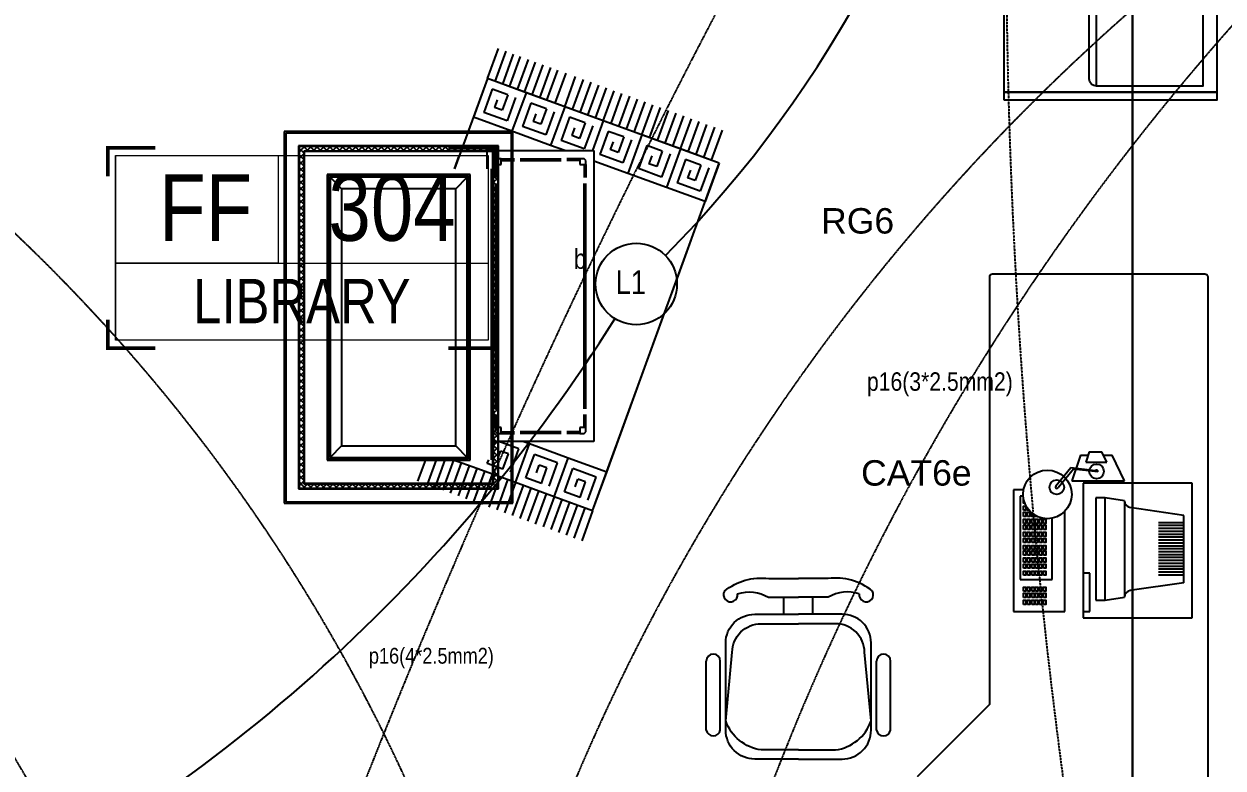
# Model space of a CAD drawing. Header units: inches. Extents: x 23642 to 146359, y -5490 to 33031.
# Drawn here: x 60472 to 64179, y 22441 to 24742 of the extents above; entities that cross this region are included whole.
import ezdxf
from ezdxf.enums import TextEntityAlignment as Align

# ---------------------------------------------------------------- set-up
doc = ezdxf.new("R2010")
doc.units = ezdxf.units.IN
doc.header["$LTSCALE"] = 5
doc.header["$MEASUREMENT"] = 0
doc.linetypes.add('Hidden (½x)', pattern=[0.1875, 0.125, -0.0625])
doc.layers.add('00_Annotation', color=231, linetype='Continuous', lineweight=15)
doc.layers.add('_att-Text', color=241, linetype='Continuous', lineweight=20)
for name, color, linetype in [('furn', 7, 'Continuous'), ('furnuture', 7, 'Continuous'), ('Lighting', 3, 'Continuous'), ('LowPower', 4, 'Continuous'), ('meuble', 252, 'Continuous'), ('NOITHAT', 21, 'Continuous'), ('Power', 2, 'Continuous')]:
    doc.layers.add(name, color=color, linetype=linetype)
doc.layers.get('furnuture').off()
doc.styles.add('ROMANS', font='')
doc.styles.get("Standard").update_dxf_attribs({"font": 'arial.ttf'})
doc.styles.add('STYLE5', font='', dxfattribs={"height": 20})
doc.styles.get('ROMANS').set_extended_font_data('Arial Narrow')
doc.styles.get('STYLE5').set_extended_font_data('Arial Narrow')
pattern_1 = [(45, (-138.007536, -211.5), (-0.0112253202, 0.0112253202), []), (135, (-138.007536, -211.5), (-0.0112253202, -0.0112253202), [])]

# ---------------------------------------------------------------- blocks, each defined once
blk = doc.blocks.new('ROOM TAG')
at = {"layer": '00_Annotation', "lineweight": 25, "const_width": 10}
for points in [[(-332.6, 312.4), (-461.2, 312.4), (-461.2, 235.1)], [(460.5, 312.4), (589.1, 312.4), (589.1, 235.1)], [(-332.6, -229.2), (-461.2, -229.2), (-461.2, -152)], [(460.5, -229.2), (589.1, -229.2), (589.1, -152)]]:
    blk.add_lwpolyline(points, dxfattribs=at)
at = {"layer": '00_Annotation'}
blk.add_lwpolyline([(-440.2, 291.4), (568.1, 291.4), (568.1, -208.2), (-440.2, -208.2)], close=True, dxfattribs=at)
blk.add_lwpolyline([(-440.2, 291.4), (-440.2, -208.2)], dxfattribs=at)
at = {"layer": '_att-Text', "transparency": 33554687}
for points in [[(-440.2, 291.4), (568.1, 291.4)], [(-440.2, 0), (568.1, 0)]]:
    blk.add_lwpolyline(points, dxfattribs=at)
blk.add_lwpolyline([(-440.2, 291.4), (0, 291.4), (0, 0), (-440.2, 0)], close=True, dxfattribs=at)
at = {"layer": '00_Annotation', "style": 'STYLE5'}
for tag, height, p in [('FL', 180, (-196.6, 150.8)), ('#', 180, (307.8, 150.8)), ('NAME', 120, (64, -102.2))]:
    blk.add_attdef(tag, text='', height=height, dxfattribs=at).set_placement(p, align=Align.MIDDLE_CENTER)
blk = doc.blocks.new('TABLE14')
at = {"layer": 'furn'}
h = blk.add_hatch(dxfattribs=at)
h.set_pattern_fill('ANSI37', color=256, scale=0.005, style=0)
h.set_pattern_definition(pattern_1)
h.paths.add_polyline_path([(0.068, -0.068), (0.052, -0.052), (0.052, -0.748), (0.068, -0.732)])
h = blk.add_hatch(dxfattribs=at)
h.set_pattern_fill('ANSI37', color=256, scale=0.005, style=0)
h.set_pattern_definition(pattern_1)
h.paths.add_polyline_path([(1.248, -0.052), (0.052, -0.052), (0.068, -0.068), (1.232, -0.068)])
h = blk.add_hatch(dxfattribs=at)
h.set_pattern_fill('ANSI37', color=256, scale=0.005, style=0)
h.set_pattern_definition(pattern_1)
h.paths.add_polyline_path([(1.248, -0.052), (1.232, -0.068), (1.232, -0.732), (1.248, -0.748)])
h = blk.add_hatch(dxfattribs=at)
h.set_pattern_fill('ANSI37', color=256, scale=0.005, style=0)
h.set_pattern_definition(pattern_1)
h.paths.add_polyline_path([(1.232, -0.732), (0.068, -0.732), (0.052, -0.748), (1.248, -0.748)])
for p, q in [((1.3, 0), (0, 0)), ((0, 0), (0, -0.8)), ((1.3, -0.8), (1.3, 0)), ((1.295, -0.005), (0.005, -0.005)), ((0.005, -0.005), (0.005, -0.795)), ((1.295, -0.795), (1.295, -0.005)), ((1.25, -0.05), (0.05, -0.05)), ((0.05, -0.05), (0.05, -0.75)), ((0.052, -0.052), (0.052, -0.748)), ((1.248, -0.052), (0.052, -0.052)), ((0.068, -0.068), (0.068, -0.732)), ((1.232, -0.068), (0.068, -0.068)), ((1.23, -0.07), (0.07, -0.07)), ((0.07, -0.07), (0.07, -0.73)), ((1.23, -0.73), (1.23, -0.07)), ((1.232, -0.732), (1.232, -0.068)), ((1.248, -0.748), (1.248, -0.052)), ((1.25, -0.75), (1.25, -0.05)), ((0.15, -0.15), (0.15, -0.65)), ((1.15, -0.15), (0.15, -0.15)), ((0.155, -0.155), (0.155, -0.645)), ((1.145, -0.155), (0.155, -0.155)), ((0.2, -0.2), (0.16, -0.16)), ((0.16, -0.16), (0.16, -0.64)), ((1.14, -0.16), (0.16, -0.16)), ((1.1, -0.2), (1.14, -0.16)), ((1.14, -0.64), (1.14, -0.16)), ((1.145, -0.645), (1.145, -0.155)), ((1.15, -0.65), (1.15, -0.15)), ((1.1, -0.2), (0.2, -0.2)), ((0.2, -0.2), (0.2, -0.6)), ((1.1, -0.6), (1.1, -0.2)), ((0.2, -0.6), (0.16, -0.64)), ((0.2, -0.6), (1.1, -0.6)), ((1.1, -0.6), (1.14, -0.64)), ((0.15, -0.65), (1.15, -0.65)), ((0.155, -0.645), (1.145, -0.645)), ((0.16, -0.64), (1.14, -0.64)), ((0.05, -0.75), (1.25, -0.75)), ((0.052, -0.748), (1.248, -0.748)), ((0.068, -0.732), (1.232, -0.732)), ((0.07, -0.73), (1.23, -0.73)), ((0.005, -0.795), (1.295, -0.795)), ((0, -0.8), (1.3, -0.8))]:
    blk.add_line(p, q, dxfattribs=at)
blk = doc.blocks.new('A$C254261A6')
at = {"layer": 'NOITHAT', "color": 7}
blk.add_line((1887.8, 1144.2), (1204.3, 1144.2), dxfattribs=at)
for points in [[(36.6, 1697.5), (1916.3, 1697.5), (1916.3, 721.1), (36.6, 721.1), (36.6, 1697.5), (36.6, 1209.3), (0, 1209.3), (0, 1697.5)], [(0, 721.1), (36.6, 721.1), (36.6, 1697.5), (0, 1697.5)], [(1952.9, 721.1), (1916.3, 721.1), (1916.3, 1697.5), (1952.9, 1697.5)], [(325.5, 786.2), (325.5, 981.4), (846.3, 981.4), (846.3, 786.2)], [(341.8, 948.9), (341.8, 965.2), (358, 965.2), (358, 948.9)], [(374.3, 948.9), (374.3, 965.2), (488.2, 965.2), (488.2, 948.9)], [(504.5, 948.9), (504.5, 965.2), (651, 965.2), (651, 948.9)], [(667.2, 948.9), (667.2, 965.2), (716.1, 965.2), (716.1, 948.9)], [(732.3, 948.9), (732.3, 965.2), (830, 965.2), (830, 948.9)], [(341.8, 802.4), (341.8, 932.6), (651, 932.6), (651, 802.4)], [(667.2, 867.5), (667.2, 932.6), (716.1, 932.6), (716.1, 867.5)], [(732.3, 802.4), (732.3, 932.6), (830, 932.6), (830, 802.4)], [(683.5, 818.7), (683.5, 835), (699.8, 835), (699.8, 818.7)], [(667.2, 802.4), (667.2, 818.7), (716.1, 818.7), (716.1, 802.4)]]:
    blk.add_lwpolyline(points, close=True, dxfattribs=at)
for points in [[(846.3, 1241.8), (816.2, 1602.6, 0.390066), (783.8, 1632.4), (355.4, 1632.4, 0.390066), (323, 1602.6), (292.9, 1241.8), (846.3, 1241.8, -0.414214), (878.8, 1209.3), (878.8, 1111.6), (260.4, 1111.6), (260.4, 1209.3, -0.414214), (292.9, 1241.8)], [(434.5, 485.4), (429, 520.8, -0.414214), (526.7, 618.4), (949.8, 618.4, -0.414214), (1047.4, 520.8), (1042, 485.4)], [(488.2, 135.9), (494.1, 97.6, 0.414214), (591.8, 0), (884.7, 0, 0.414214), (982.3, 97.6), (988.2, 135.9)], [(917.2, 5.6), (917.2, 51.6, 0.414214), (884.7, 84.2), (591.8, 84.2, 0.414214), (559.2, 51.6), (559.2, 5.6)]]:
    blk.add_lwpolyline(points, format="xyb", dxfattribs=at)
for points in [[(1204.3, 1144.2), (1204.3, 1632.4), (1887.8, 1632.4), (1887.8, 1144.2, -0.414214), (1855.3, 1111.6), (1236.8, 1111.6, -0.414214)], [(992.7, 802.4), (992.7, 965.2, -0.414214), (1009, 981.4), (1220.6, 981.4, -0.414214), (1236.8, 965.2), (1236.8, 802.4, -0.414214), (1220.6, 786.2), (1009, 786.2, -0.414214)], [(488.2, 102.6), (455.7, 102.6, -0.414214), (423.1, 135.2), (423.1, 460.7, -1), (488.2, 460.7)], [(1053.3, 135.2), (1053.3, 460.7, 1), (988.2, 460.7), (988.2, 102.6), (1020.8, 102.6, 0.414214)]]:
    blk.add_lwpolyline(points, format="xyb", close=True, dxfattribs=at)

msp = doc.modelspace()

# ---------------------------------------------------------------- linework, layer by layer
at = {"layer": 'furn'}
for p, q in [((63738.63996, 23408.76368), (63712.38332, 23329.17342)), ((63738.63996, 23408.76368), (63762.11529, 23408.76368)), ((63765.3202, 23418.47853), (63754.81754, 23386.64243)), ((63765.3202, 23418.47853), (63804.51839, 23418.47853)), ((63819.95534, 23386.64243), (63804.51839, 23418.47853)), ((63809.22901, 23408.76368), (63836.63544, 23408.76368)), ((63875.22782, 23329.17342), (63836.63544, 23408.76368)), ((63709.23183, 23369.27708), (63662.20658, 23312.57998)), ((63717.26297, 23365.07749), (63669.57137, 23307.42786)), ((63784.23819, 23360.01326), (63709.23183, 23369.27708)), ((63792.67142, 23356.90439), (63717.26297, 23365.07749)), ((63754.81754, 23386.64243), (63819.95534, 23386.64243)), ((63712.38332, 23329.17342), (63875.22782, 23329.17342)), ((63747.50454, 23321.53875), (63747.50454, 22905.24702)), ((64084.50261, 23321.53875), (63747.50454, 23321.53875)), ((64084.50261, 22905.24702), (64084.50261, 23321.53875)), ((63562.85759, 23301.80503), (63532.0397, 23301.80503)), ((63532.0397, 23301.80503), (63532.0397, 22925.16012)), ((63551.86312, 23281.98161), (63551.86312, 23024.2772)), ((63561.60218, 23281.98161), (63551.86312, 23281.98161)), ((63786.58513, 23276.37558), (63786.58513, 22959.9974)), ((63814.61507, 23276.37558), (63786.58513, 23276.37558)), ((63814.61507, 22959.9974), (63814.61507, 23276.37558)), ((63875.25047, 23267.49364), (63814.61507, 23276.37558)), ((63875.25047, 23267.49364), (63875.25047, 22969.14336)), ((64058.72614, 23222.45004), (63891.61394, 23246.92883)), ((63650.9802, 23024.2772), (63650.9802, 23213.55028)), ((63690.62703, 22925.16012), (63690.62703, 23235.21919)), ((64058.72614, 23014.18696), (64058.72614, 23222.45004)), ((64058.72614, 23199.61007), (63979.82093, 23199.61007)), ((64058.72614, 23190.62206), (63979.82093, 23190.62206)), ((64058.72614, 23181.63404), (63979.82093, 23181.63404)), ((64058.72614, 23172.64602), (63979.82093, 23172.64602)), ((64058.72614, 23163.65801), (63979.82093, 23163.65801)), ((64058.72614, 23154.66999), (63979.82093, 23154.66999)), ((64058.72614, 23145.68197), (63979.82093, 23145.68197)), ((64058.72614, 23136.69396), (63979.82093, 23136.69396)), ((64058.72614, 23127.70594), (63979.82093, 23127.70594)), ((64058.72614, 23118.71792), (63979.82093, 23118.71792)), ((64058.72614, 23109.72991), (63979.82093, 23109.72991)), ((64058.72614, 23100.74189), (63979.82093, 23100.74189)), ((64058.72614, 23100.74189), (63979.82093, 23100.74189)), ((64058.72614, 23091.75388), (63979.82093, 23091.75388)), ((64058.72614, 23082.76586), (63979.82093, 23082.76586)), ((64058.72614, 23073.77784), (63979.82093, 23073.77784)), ((64058.72614, 23064.78983), (63979.82093, 23064.78983)), ((63551.86312, 23024.2772), (63650.9802, 23024.2772)), ((63767.32796, 23044.01093), (63747.50454, 23044.01093)), ((63767.32796, 22925.07043), (63767.32796, 23044.01093)), ((64058.72614, 23055.80181), (63979.82093, 23055.80181)), ((64058.72614, 23046.81379), (63979.82093, 23046.81379)), ((64058.72614, 23037.82578), (63979.82093, 23037.82578)), ((64058.72614, 23014.18696), (63891.61394, 22989.70816)), ((62821.65139, 22916.48049), (62821.65139, 22969.1996)), ((62911.53156, 22916.48049), (62911.53156, 22969.1996)), ((63786.58513, 22959.9974), (63814.61507, 22959.9974)), ((63814.61507, 22959.9974), (63875.25047, 22969.14336)), ((63532.0397, 22925.16012), (63690.62703, 22925.16012)), ((63747.50454, 22925.07043), (63767.32796, 22925.07043)), ((63747.50454, 22905.24702), (64084.50261, 22905.24702)), ((62581.73236, 22558.67441), (62581.73236, 22771.84301)), ((62625.04036, 22558.67441), (62625.04036, 22771.84301)), ((63108.14259, 22558.67441), (63108.14259, 22771.84301)), ((63151.45058, 22558.67441), (63151.45058, 22771.84301)), ((63457.92334, 22638.46512), (63233.39584, 22413.76471))]:
    msp.add_line(p, q, dxfattribs=at)
for points in [[(63457.92334, 22638.46512), (63457.92334, 23960.32802, -0.4142135624), (63466.91136, 23969.31604), (64123.03656, 23969.31604, -0.4142135624), (64132.02458, 23960.32802), (64132.02458, 22404.7767)], [(62637.93869, 22988.16419, -0.2070656746), (62774.62781, 23027.3296), (62866.59147, 23027.3296)], [(63095.24426, 22988.16419, 0.2070656746), (62958.55514, 23027.3296), (62866.59147, 23027.3296)], [(62678.70377, 22980.00286, -0.2145783813), (62774.25794, 22969.1996), (62866.59147, 22969.1996)], [(63054.47918, 22980.00286, 0.2145783813), (62958.92501, 22969.1996), (62866.59147, 22969.1996)], [(62866.59147, 22468.87727), (62731.77123, 22468.87727, -0.4142135624), (62641.89106, 22558.75744), (62641.89106, 22828.39793, -0.4183761947), (62731.77123, 22916.48049), (62866.59147, 22916.48049)], [(62866.59147, 22468.87727), (63001.41172, 22468.87727, 0.4142135624), (63091.29189, 22558.75744), (63091.29189, 22828.39793, 0.4183761947), (63001.41172, 22916.48049), (62866.59147, 22916.48049)], [(62866.59147, 22497.13911), (62751.93687, 22497.13911, -0.2802796935), (62641.89106, 22587.01927), (62662.05671, 22799.07927, -0.4183761947), (62751.93687, 22887.16183), (62866.59147, 22887.16183)], [(62866.59147, 22497.13911), (62981.24608, 22497.13911, 0.2802796935), (63091.29189, 22587.01927), (63071.12624, 22799.07927, 0.4183761947), (62981.24608, 22887.16183), (62866.59147, 22887.16183)]]:
    msp.add_lwpolyline(points, format="xyb", dxfattribs=at)
for points in [[(63566.6197, 23259.74436), (63562.77338, 23259.74436), (63562.77338, 23272.53157), (63562.86674, 23272.53157)], [(63579.73502, 23238.06168), (63574.99695, 23238.06168), (63574.99695, 23244.13812)], [(63594.9992, 23224.63766), (63594.9992, 23219.15887), (63587.77615, 23219.15887), (63587.77615, 23230.08091)], [(63604.77606, 23219.15887), (63599.44403, 23219.15887), (63599.44403, 23221.9079)]]:
    msp.add_lwpolyline(points, dxfattribs=at)
for points in [[(63562.77338, 23238.06168), (63562.77338, 23250.84889), (63569.99642, 23250.84889), (63569.99642, 23238.06168)], [(63562.77338, 23219.15887), (63562.77338, 23231.94608), (63569.99642, 23231.94608), (63569.99642, 23219.15887)], [(63562.77338, 23197.47619), (63562.77338, 23210.2634), (63569.99642, 23210.2634), (63569.99642, 23197.47619)], [(63574.99695, 23219.15887), (63574.99695, 23231.94608), (63582.21999, 23231.94608), (63582.21999, 23219.15887)], [(63574.99695, 23197.47619), (63574.99695, 23210.2634), (63582.21999, 23210.2634), (63582.21999, 23197.47619)], [(63587.77615, 23197.47619), (63587.77615, 23210.2634), (63594.9992, 23210.2634), (63594.9992, 23197.47619)], [(63599.44403, 23197.47619), (63599.44403, 23210.2634), (63606.66707, 23210.2634), (63606.66707, 23197.47619)], [(63611.66759, 23197.47619), (63611.66759, 23210.2634), (63618.89064, 23210.2634), (63618.89064, 23197.47619)], [(63624.4468, 23197.47619), (63624.4468, 23210.2634), (63631.66984, 23210.2634), (63631.66984, 23197.47619)], [(63562.77338, 23179.1294), (63562.77338, 23191.91661), (63569.99642, 23191.91661), (63569.99642, 23179.1294)], [(63574.99695, 23179.1294), (63574.99695, 23191.91661), (63582.21999, 23191.91661), (63582.21999, 23179.1294)], [(63587.77615, 23179.1294), (63587.77615, 23191.91661), (63594.9992, 23191.91661), (63594.9992, 23179.1294)], [(63599.44403, 23179.1294), (63599.44403, 23191.91661), (63606.66707, 23191.91661), (63606.66707, 23179.1294)], [(63611.66759, 23179.1294), (63611.66759, 23191.91661), (63618.89064, 23191.91661), (63618.89064, 23179.1294)], [(63624.4468, 23179.1294), (63624.4468, 23191.91661), (63631.66984, 23191.91661), (63631.66984, 23179.1294)], [(63562.77338, 23157.44672), (63562.77338, 23170.23393), (63569.99642, 23170.23393), (63569.99642, 23157.44672)], [(63562.77338, 23138.54391), (63562.77338, 23151.33112), (63569.99642, 23151.33112), (63569.99642, 23138.54391)], [(63574.99695, 23157.44672), (63574.99695, 23170.23393), (63582.21999, 23170.23393), (63582.21999, 23157.44672)], [(63574.99695, 23138.54391), (63574.99695, 23151.33112), (63582.21999, 23151.33112), (63582.21999, 23138.54391)], [(63587.77615, 23157.44672), (63587.77615, 23170.23393), (63594.9992, 23170.23393), (63594.9992, 23157.44672)], [(63587.77615, 23138.54391), (63587.77615, 23151.33112), (63594.9992, 23151.33112), (63594.9992, 23138.54391)], [(63599.44403, 23157.44672), (63599.44403, 23170.23393), (63606.66707, 23170.23393), (63606.66707, 23157.44672)], [(63599.44403, 23138.54391), (63599.44403, 23151.33112), (63606.66707, 23151.33112), (63606.66707, 23138.54391)], [(63611.66759, 23157.44672), (63611.66759, 23170.23393), (63618.89064, 23170.23393), (63618.89064, 23157.44672)], [(63611.66759, 23138.54391), (63611.66759, 23151.33112), (63618.89064, 23151.33112), (63618.89064, 23138.54391)], [(63624.4468, 23157.44672), (63624.4468, 23170.23393), (63631.66984, 23170.23393), (63631.66984, 23157.44672)], [(63624.4468, 23138.54391), (63624.4468, 23151.33112), (63631.66984, 23151.33112), (63631.66984, 23138.54391)], [(63562.77338, 23116.86123), (63562.77338, 23129.64844), (63569.99642, 23129.64844), (63569.99642, 23116.86123)], [(63562.77338, 23099.6264), (63562.77338, 23112.41362), (63569.99642, 23112.41362), (63569.99642, 23099.6264)], [(63574.99695, 23116.86123), (63574.99695, 23129.64844), (63582.21999, 23129.64844), (63582.21999, 23116.86123)], [(63574.99695, 23099.6264), (63574.99695, 23112.41362), (63582.21999, 23112.41362), (63582.21999, 23099.6264)], [(63587.77615, 23116.86123), (63587.77615, 23129.64844), (63594.9992, 23129.64844), (63594.9992, 23116.86123)], [(63587.77615, 23099.6264), (63587.77615, 23112.41362), (63594.9992, 23112.41362), (63594.9992, 23099.6264)], [(63599.44403, 23116.86123), (63599.44403, 23129.64844), (63606.66707, 23129.64844), (63606.66707, 23116.86123)], [(63599.44403, 23099.6264), (63599.44403, 23112.41362), (63606.66707, 23112.41362), (63606.66707, 23099.6264)], [(63611.66759, 23116.86123), (63611.66759, 23129.64844), (63618.89064, 23129.64844), (63618.89064, 23116.86123)], [(63611.66759, 23099.6264), (63611.66759, 23112.41362), (63618.89064, 23112.41362), (63618.89064, 23099.6264)], [(63624.4468, 23116.86123), (63624.4468, 23129.64844), (63631.66984, 23129.64844), (63631.66984, 23116.86123)], [(63624.4468, 23099.6264), (63624.4468, 23112.41362), (63631.66984, 23112.41362), (63631.66984, 23099.6264)], [(63562.77338, 23077.94372), (63562.77338, 23090.73094), (63569.99642, 23090.73094), (63569.99642, 23077.94372)], [(63562.77338, 23059.04091), (63562.77338, 23071.82813), (63569.99642, 23071.82813), (63569.99642, 23059.04091)], [(63574.99695, 23077.94372), (63574.99695, 23090.73094), (63582.21999, 23090.73094), (63582.21999, 23077.94372)], [(63574.99695, 23059.04091), (63574.99695, 23071.82813), (63582.21999, 23071.82813), (63582.21999, 23059.04091)], [(63587.77615, 23077.94372), (63587.77615, 23090.73094), (63594.9992, 23090.73094), (63594.9992, 23077.94372)], [(63587.77615, 23059.04091), (63587.77615, 23071.82813), (63594.9992, 23071.82813), (63594.9992, 23059.04091)], [(63599.44403, 23077.94372), (63599.44403, 23090.73094), (63606.66707, 23090.73094), (63606.66707, 23077.94372)], [(63599.44403, 23059.04091), (63599.44403, 23071.82813), (63606.66707, 23071.82813), (63606.66707, 23059.04091)], [(63611.66759, 23077.94372), (63611.66759, 23090.73094), (63618.89064, 23090.73094), (63618.89064, 23077.94372)], [(63611.66759, 23059.04091), (63611.66759, 23071.82813), (63618.89064, 23071.82813), (63618.89064, 23059.04091)], [(63624.4468, 23077.94372), (63624.4468, 23090.73094), (63631.66984, 23090.73094), (63631.66984, 23077.94372)], [(63624.4468, 23059.04091), (63624.4468, 23071.82813), (63631.66984, 23071.82813), (63631.66984, 23059.04091)], [(63562.77338, 23037.35823), (63562.77338, 23050.14545), (63569.99642, 23050.14545), (63569.99642, 23037.35823)], [(63574.99695, 23037.35823), (63574.99695, 23050.14545), (63582.21999, 23050.14545), (63582.21999, 23037.35823)], [(63587.77615, 23037.35823), (63587.77615, 23050.14545), (63594.9992, 23050.14545), (63594.9992, 23037.35823)], [(63599.44403, 23037.35823), (63599.44403, 23050.14545), (63606.66707, 23050.14545), (63606.66707, 23037.35823)], [(63611.66759, 23037.35823), (63611.66759, 23050.14545), (63618.89064, 23050.14545), (63618.89064, 23037.35823)], [(63624.4468, 23037.35823), (63624.4468, 23050.14545), (63631.66984, 23050.14545), (63631.66984, 23037.35823)], [(63562.77338, 22987.87736), (63562.77338, 23000.66458), (63569.99642, 23000.66458), (63569.99642, 22987.87736)], [(63574.99695, 22987.87736), (63574.99695, 23000.66458), (63582.21999, 23000.66458), (63582.21999, 22987.87736)], [(63587.77615, 22987.87736), (63587.77615, 23000.66458), (63594.9992, 23000.66458), (63594.9992, 22987.87736)], [(63599.44403, 22987.87736), (63599.44403, 23000.66458), (63606.66707, 23000.66458), (63606.66707, 22987.87736)], [(63611.66759, 22987.87736), (63611.66759, 23000.66458), (63618.89064, 23000.66458), (63618.89064, 22987.87736)], [(63624.4468, 22987.87736), (63624.4468, 23000.66458), (63631.66984, 23000.66458), (63631.66984, 22987.87736)], [(63562.77338, 22968.97455), (63562.77338, 22981.76176), (63569.99642, 22981.76176), (63569.99642, 22968.97455)], [(63562.77338, 22947.29187), (63562.77338, 22960.07908), (63569.99642, 22960.07908), (63569.99642, 22947.29187)], [(63574.99695, 22968.97455), (63574.99695, 22981.76176), (63582.21999, 22981.76176), (63582.21999, 22968.97455)], [(63574.99695, 22947.29187), (63574.99695, 22960.07908), (63582.21999, 22960.07908), (63582.21999, 22947.29187)], [(63587.77615, 22968.97455), (63587.77615, 22981.76176), (63594.9992, 22981.76176), (63594.9992, 22968.97455)], [(63587.77615, 22947.29187), (63587.77615, 22960.07908), (63594.9992, 22960.07908), (63594.9992, 22947.29187)], [(63599.44403, 22968.97455), (63599.44403, 22981.76176), (63606.66707, 22981.76176), (63606.66707, 22968.97455)], [(63599.44403, 22947.29187), (63599.44403, 22960.07908), (63606.66707, 22960.07908), (63606.66707, 22947.29187)], [(63611.66759, 22968.97455), (63611.66759, 22981.76176), (63618.89064, 22981.76176), (63618.89064, 22968.97455)], [(63611.66759, 22947.29187), (63611.66759, 22960.07908), (63618.89064, 22960.07908), (63618.89064, 22947.29187)], [(63624.4468, 22968.97455), (63624.4468, 22981.76176), (63631.66984, 22981.76176), (63631.66984, 22968.97455)], [(63624.4468, 22947.29187), (63624.4468, 22960.07908), (63631.66984, 22960.07908), (63631.66984, 22947.29187)]]:
    msp.add_lwpolyline(points, close=True, dxfattribs=at)
for centre, radius in [((63636.47679, 23287.1913), 75.05563), ((63788.4548, 23358.45883), 22.64668), ((63665.37874, 23309.4375), 22.64668)]:
    msp.add_circle(centre, radius, dxfattribs=at)
for centre, radius, start, end in [((63788.4548, 23358.45883), 4.49401, 339.76380256, 159.76380256), ((63665.88898, 23310.00392), 4.49401, 145.0248818, 325.0248818), ((63895.15398, 23266.53828), 19.92643, 177.251959, 263.5662401), ((62656.9276, 22977.12249), 21.96584, 149.82279938, 7.53484765), ((63076.25534, 22977.12249), 21.96584, 172.46515235, 30.17720062), ((63895.15398, 22970.09871), 19.92643, 96.4337599, 182.748041), ((62603.38636, 22771.84301), 21.654, 0, 180), ((63129.79659, 22771.84301), 21.654, 0, 180), ((62603.34415, 22562.71039), 21.98541, 190.57806314, 349.64196223), ((63129.76971, 22562.62736), 21.98541, 190.35803777, 349.42193686)]:
    msp.add_arc(centre, radius, start, end, dxfattribs=at)
at = {"layer": 'Lighting', "linetype": 'Continuous', "lineweight": 30}
msp.add_line((63899.29367, 25931.96396), (63899.29367, 22162.39464), dxfattribs=at)
at = {"layer": 'Lighting'}
msp.add_circle((62365.14427, 23937.80385), 125.93297, dxfattribs=at)
for centre, radius, start, end in [((59858.04401, 26595.49836), 3653.61353, 315.30482446, 349.53642194), ((57940.85588, 26573.70009), 5149.97833, 296.50046447, 327.81332536)]:
    msp.add_arc(centre, radius, start, end, dxfattribs=at)
at = {"layer": 'LowPower', "linetype": 'Hidden (½x)', "transparency": 33554687}
for centre, radius, start, end in [((68220.4111, 19848.62802), 6562.03332, 110.633835286, 175.724841165), ((84321.47621, 13416.01483), 24502.26351, 149.351115386, 163.59077547), ((69945.12033, 19648.75535), 7668.37506, 125.303565428, 174.848518412), ((51592.64074, 17185.60445), 10309.72896, 17.798078834, 57.29333737), ((56682.90817, 20127.70331), 5466.17954, 2.19742847, 84.76442)]:
    msp.add_arc(centre, radius, start, end, dxfattribs=at)
at = {"layer": 'meuble', "color": 0}
for p, q in [((61904.9079, 24572.69731), (61938.82311, 24665.87858)), ((61928.79986, 24564.00134), (61962.71507, 24657.18261)), ((61952.12632, 24555.51121), (61986.04153, 24648.69248)), ((61973.30869, 24547.80145), (62007.2239, 24640.98272)), ((61997.74256, 24538.90825), (62031.65777, 24632.08952)), ((62020.00874, 24530.80403), (62053.92395, 24623.98529)), ((62043.08366, 24522.40544), (62076.99887, 24615.58671)), ((62066.71015, 24513.8061), (62100.62536, 24606.98737)), ((62088.43443, 24505.89911), (62122.34964, 24599.08038)), ((62114.22869, 24496.51077), (62148.1439, 24589.69204)), ((61904.9079, 24572.69731), (61803.58489, 24294.31463)), ((61904.9079, 24572.69731), (61861.42808, 24453.23749)), ((62621.66679, 24311.81841), (61904.9079, 24572.69731)), ((62024.36771, 24529.21749), (61904.9079, 24572.69731)), ((62143.82753, 24485.73767), (62177.74274, 24578.91894)), ((62167.71949, 24477.04171), (62201.6347, 24570.22298)), ((62191.61145, 24468.34575), (62225.52666, 24561.52702)), ((62215.50342, 24459.64978), (62249.41863, 24552.83105)), ((62239.39538, 24450.95382), (62273.31059, 24544.13509)), ((61920.1039, 24540.10938), (61894.01601, 24468.43349)), ((61967.88782, 24522.71745), (61920.1039, 24540.10938)), ((61935.2999, 24507.52145), (61926.60393, 24483.62949)), ((61967.88782, 24522.71745), (61950.4959, 24474.93353)), ((61991.77979, 24514.02149), (61965.6919, 24442.3456)), ((62024.36771, 24529.21749), (61980.8879, 24409.75767)), ((62024.36771, 24529.21749), (61980.8879, 24409.75767)), ((62143.82753, 24485.73767), (62024.36771, 24529.21749)), ((62263.28734, 24442.25786), (62297.20255, 24535.43913)), ((62287.17931, 24433.56189), (62321.09451, 24526.74316)), ((62311.07127, 24424.86593), (62344.98648, 24518.0472)), ((62334.96323, 24416.16997), (62368.87844, 24509.35124)), ((61950.4959, 24474.93353), (61926.60393, 24483.62949)), ((62039.56371, 24496.62956), (62013.47582, 24424.95367)), ((62087.34764, 24479.23764), (62039.56371, 24496.62956)), ((62087.34764, 24479.23764), (62069.95571, 24431.45371)), ((62111.2396, 24470.54167), (62085.15171, 24398.86578)), ((62143.82753, 24485.73767), (62100.34771, 24366.27786)), ((62143.82753, 24485.73767), (62100.34771, 24366.27786)), ((62263.28734, 24442.25786), (62143.82753, 24485.73767)), ((62358.8552, 24407.474), (62392.7704, 24500.65527)), ((62382.74716, 24398.77804), (62416.66237, 24491.95931)), ((62406.63912, 24390.08208), (62440.55433, 24483.26334)), ((62430.53108, 24381.38611), (62464.44629, 24474.56738)), ((61980.8879, 24409.75767), (61861.42808, 24453.23749)), ((61965.6919, 24442.3456), (61894.01601, 24468.43349)), ((62054.75971, 24464.04164), (62046.06375, 24440.14967)), ((62069.95571, 24431.45371), (62046.06375, 24440.14967)), ((62159.02353, 24453.14975), (62132.93564, 24381.47386)), ((62206.80745, 24435.75782), (62159.02353, 24453.14975)), ((62206.80745, 24435.75782), (62189.41553, 24387.97389)), ((62263.28734, 24442.25786), (62229.8712, 24350.44777)), ((62263.28734, 24442.25786), (62229.8712, 24350.44777)), ((62382.74716, 24398.77804), (62263.28734, 24442.25786)), ((62454.42305, 24372.69015), (62488.33826, 24465.87142)), ((62478.31501, 24363.99419), (62512.23022, 24457.17545)), ((62502.20697, 24355.29822), (62536.12218, 24448.47949)), ((62526.09894, 24346.60226), (62560.01414, 24439.78353)), ((62100.34771, 24366.27786), (61980.8879, 24409.75767)), ((62085.15171, 24398.86578), (62013.47582, 24424.95367)), ((62174.21953, 24420.56182), (62165.52356, 24396.66986)), ((62189.41553, 24387.97389), (62165.52356, 24396.66986)), ((62230.69942, 24427.06186), (62204.61153, 24355.38597)), ((62278.48334, 24409.66993), (62252.39545, 24337.99404)), ((62326.26727, 24392.278), (62278.48334, 24409.66993)), ((62382.74716, 24398.77804), (62339.26734, 24279.31822)), ((62382.74716, 24398.77804), (62339.26734, 24279.31822)), ((62502.20697, 24355.29822), (62382.74716, 24398.77804)), ((62549.9909, 24337.9063), (62583.90611, 24431.08756)), ((62573.88286, 24329.21033), (62607.79807, 24422.3916)), ((62597.77483, 24320.51437), (62631.69003, 24413.69564)), ((62143.84052, 24350.44777), (62100.34771, 24366.27786)), ((62204.61153, 24355.38597), (62132.93564, 24381.47386)), ((62293.67934, 24377.082), (62284.98338, 24353.19004)), ((62326.26727, 24392.278), (62308.87534, 24344.49408)), ((62350.15923, 24383.58204), (62324.07134, 24311.90615)), ((62397.94316, 24366.19011), (62371.85527, 24294.51422)), ((62445.72708, 24348.79819), (62397.94316, 24366.19011)), ((61803.58489, 24294.31463), (61817.94826, 24333.77768)), ((61904.37908, 24350.44777), (62234.37908, 24350.44777)), ((61904.37908, 24294.31463), (61904.37908, 24350.44777)), ((61934.85908, 24325.04777), (61929.77908, 24319.96777)), ((61947.55908, 24325.04777), (61934.85908, 24325.04777)), ((61947.55908, 24307.26777), (61947.55908, 24325.04777)), ((61947.55908, 24325.04777), (61988.21225, 24325.04777)), ((62005.9725, 24325.04777), (62132.78567, 24325.04777)), ((62191.19908, 24325.04777), (62150.54592, 24325.04777)), ((62203.89908, 24325.04777), (62191.19908, 24325.04777)), ((62191.19908, 24325.04777), (62191.19908, 24307.26777)), ((62208.97908, 24319.96777), (62203.89908, 24325.04777)), ((62234.37908, 24350.44777), (62234.37908, 23450.44777)), ((62324.07134, 24311.90615), (62252.39545, 24337.99404)), ((62308.87534, 24344.49408), (62284.98338, 24353.19004)), ((62413.13916, 24333.60219), (62404.44319, 24309.71022)), ((62445.72708, 24348.79819), (62428.33516, 24301.01426)), ((62469.61905, 24340.10222), (62443.53116, 24268.42633)), ((62502.20697, 24355.29822), (62458.72716, 24235.83841)), ((62502.20697, 24355.29822), (62458.72716, 24235.83841)), ((62517.40297, 24322.7103), (62491.31508, 24251.03441)), ((62621.66679, 24311.81841), (62502.20697, 24355.29822)), ((62565.1869, 24305.31837), (62517.40297, 24322.7103)), ((61917.49661, 23394.31463), (61917.49661, 24294.31463)), ((61929.77908, 24319.96777), (61929.77908, 24307.26777)), ((61929.77908, 24307.26777), (61947.55908, 24307.26777)), ((61929.77908, 24307.26777), (61929.77908, 24266.61461)), ((61934.86549, 24307.26777), (61934.86549, 24266.61461)), ((61947.55908, 24319.96136), (61988.21225, 24319.96136)), ((62005.9725, 24319.96136), (62132.78567, 24319.96136)), ((62191.19908, 24319.96136), (62150.54592, 24319.96136)), ((62191.19908, 24307.26777), (62208.97908, 24307.26777)), ((62203.89267, 24307.26777), (62203.89267, 24266.61461)), ((62208.97908, 24307.26777), (62208.97908, 24319.96777)), ((62208.97908, 24307.26777), (62208.97908, 24266.61461)), ((62230.34844, 23236.68007), (62621.66679, 24311.81841)), ((62339.26734, 24279.31822), (62234.37908, 24317.49443)), ((62443.53116, 24268.42633), (62371.85527, 24294.51422)), ((62428.33516, 24301.01426), (62404.44319, 24309.71022)), ((62532.59897, 24290.12237), (62523.90301, 24266.23041)), ((62565.1869, 24305.31837), (62547.79497, 24257.53444)), ((62589.07886, 24296.62241), (62562.99097, 24224.94652)), ((62621.66679, 24311.81841), (62578.18697, 24192.35859)), ((61929.77908, 24248.85435), (61929.77908, 23552.04119)), ((61934.86549, 24248.85435), (61934.86549, 23552.04119)), ((62203.89267, 23552.04119), (62203.89267, 24248.85435)), ((62208.97908, 23552.04119), (62208.97908, 24248.85435)), ((62458.72716, 24235.83841), (62339.26734, 24279.31822)), ((62562.99097, 24224.94652), (62491.31508, 24251.03441)), ((62547.79497, 24257.53444), (62523.90301, 24266.23041)), ((62578.18697, 24192.35859), (62458.72716, 24235.83841)), ((62578.18697, 24192.35859), (62458.72716, 24235.83841)), ((62491.22734, 23953.43896), (62534.70715, 24072.89877)), ((62447.74752, 23833.97914), (62491.22734, 23953.43896)), ((62404.2677, 23714.51933), (62447.74752, 23833.97914)), ((62360.78789, 23595.05951), (62404.2677, 23714.51933)), ((62317.30807, 23475.5997), (62360.78789, 23595.05951)), ((61929.77908, 23493.62777), (61929.77908, 23534.28094)), ((61934.86549, 23493.62777), (61934.86549, 23534.28094)), ((62203.89267, 23493.62777), (62203.89267, 23534.28094)), ((62208.97908, 23493.62777), (62208.97908, 23534.28094)), ((61947.55908, 23493.62777), (61929.77908, 23493.62777)), ((61929.77908, 23493.62777), (61929.77908, 23480.92777)), ((61929.77908, 23480.92777), (61934.85908, 23475.84777)), ((61934.85908, 23475.84777), (61947.55908, 23475.84777)), ((61947.55908, 23475.84777), (61947.55908, 23493.62777)), ((61947.55908, 23480.93418), (61988.21225, 23480.93418)), ((61947.55908, 23475.84777), (61988.21225, 23475.84777)), ((62132.78567, 23480.93418), (62005.9725, 23480.93418)), ((62132.78567, 23475.84777), (62005.9725, 23475.84777)), ((62191.19908, 23480.93418), (62150.54592, 23480.93418)), ((62191.19908, 23475.84777), (62150.54592, 23475.84777)), ((62208.97908, 23493.62777), (62191.19908, 23493.62777)), ((62191.19908, 23493.62777), (62191.19908, 23475.84777)), ((62191.19908, 23475.84777), (62203.89908, 23475.84777)), ((62203.89908, 23475.84777), (62208.97908, 23480.92777)), ((62208.97908, 23480.92777), (62208.97908, 23493.62777)), ((62273.82825, 23356.13988), (62317.30807, 23475.5997)), ((62234.37908, 23450.44777), (61917.49661, 23450.44777)), ((61917.49661, 23417.86703), (61929.35503, 23450.44777)), ((62002.3207, 23427.90352), (61940.38087, 23450.44777)), ((61991.42881, 23323.6397), (62034.90862, 23443.09952)), ((61991.42881, 23323.6397), (62034.90862, 23443.09952)), ((62034.90862, 23443.09952), (62014.71946, 23450.44777)), ((62154.36844, 23399.6197), (62034.90862, 23443.09952)), ((61713.0621, 23394.31463), (61688.99513, 23328.19116)), ((61746.58203, 23394.31463), (61718.59397, 23317.41807)), ((61773.63906, 23394.31463), (61742.48593, 23308.7221)), ((61871.96899, 23367.11952), (61797.25103, 23394.31463)), ((61904.55692, 23382.31552), (61908.92424, 23394.31463)), ((61937.14484, 23397.51152), (61945.84081, 23421.40348)), ((61969.73277, 23412.70752), (61945.84081, 23421.40348)), ((61952.34084, 23364.92359), (61969.73277, 23412.70752)), ((61976.23281, 23356.22763), (62002.3207, 23427.90352)), ((62024.01673, 23338.8357), (62050.10462, 23410.51159)), ((62121.78051, 23384.4237), (62050.10462, 23410.51159)), ((62110.88862, 23280.15988), (62154.36844, 23399.6197)), ((62110.88862, 23280.15988), (62154.36844, 23399.6197)), ((62273.82825, 23356.13988), (62154.36844, 23399.6197)), ((62273.82825, 23356.13988), (62154.36844, 23399.6197)), ((61800.2931, 23393.20741), (61766.37789, 23300.02614)), ((61824.18506, 23384.51145), (61790.26986, 23291.33018)), ((61848.07703, 23375.81548), (61814.16182, 23282.63421)), ((61871.96899, 23367.11952), (61838.05378, 23273.93825)), ((61895.86095, 23358.42355), (61861.94574, 23265.24229)), ((61991.42881, 23323.6397), (61871.96899, 23367.11952)), ((61952.34084, 23364.92359), (61904.55692, 23382.31552)), ((62056.60466, 23354.0317), (62065.30062, 23377.92366)), ((62089.19258, 23369.2277), (62065.30062, 23377.92366)), ((62071.80066, 23321.44377), (62089.19258, 23369.2277)), ((62095.69262, 23312.74781), (62121.78051, 23384.4237)), ((62143.47655, 23295.35588), (62169.56444, 23367.03177)), ((62241.24033, 23340.94388), (62169.56444, 23367.03177)), ((61919.75292, 23349.72759), (61885.83771, 23256.54632)), ((61943.64488, 23341.03163), (61909.72967, 23247.85036)), ((61967.53684, 23332.33566), (61933.62163, 23239.1544)), ((61991.42881, 23323.6397), (61957.5136, 23230.45843)), ((62110.88862, 23280.15988), (61991.42881, 23323.6397)), ((62071.80066, 23321.44377), (62024.01673, 23338.8357)), ((62176.06447, 23310.55188), (62184.76044, 23334.44385)), ((62208.6524, 23325.74788), (62184.76044, 23334.44385)), ((62191.26047, 23277.96396), (62208.6524, 23325.74788)), ((62215.15244, 23269.26799), (62241.24033, 23340.94388)), ((62230.34844, 23236.68007), (62273.82825, 23356.13988)), ((62015.32077, 23314.94374), (61981.40556, 23221.76247)), ((62039.21273, 23306.24777), (62005.29752, 23213.06651)), ((62063.10469, 23297.55181), (62029.18949, 23204.37054)), ((62086.99666, 23288.85585), (62053.08145, 23195.67458)), ((62191.26047, 23277.96396), (62143.47655, 23295.35588)), ((62110.88862, 23280.15988), (62076.97341, 23186.97861)), ((62134.78058, 23271.46392), (62100.86538, 23178.28265)), ((62230.34844, 23236.68007), (62110.88862, 23280.15988)), ((62158.67255, 23262.76796), (62124.75734, 23169.58669)), ((62182.56451, 23254.07199), (62148.6493, 23160.89072)), ((62206.45647, 23245.37603), (62172.54126, 23152.19476)), ((62230.34844, 23236.68007), (62196.43323, 23143.4988))]:
    msp.add_line(p, q, dxfattribs=at)
at = {"layer": 'Power', "linetype": 'Hidden (½x)'}
msp.add_arc((83460.66182, 25055.19608), 19952.06635, 178.13126376, 190.016115667, dxfattribs=at)

# ---------------------------------------------------------------- block references
at = {"layer": '_att-Text', "transparency": 33554687, "xscale": 1.142857142857144, "yscale": 1.142857142857144, "zscale": 1.142857142857144}
msp.add_blockref('ROOM TAG', (61258.25471, 24001.702), dxfattribs=at).add_auto_attribs({'#': '304', 'FL': 'FF', 'NAME': 'LIBRARY'})
at = {"layer": 'furn', "xscale": 883.5247560615561, "yscale": 883.5247560615561, "zscale": 883.5247560615561, "rotation": 270}
msp.add_blockref('TABLE14', (61983.82935, 24408.93338), dxfattribs=at)
at = {"layer": 'furnuture', "xscale": 0.6736432265334344, "yscale": 0.6736432265334344, "zscale": 0.6736432265334344, "rotation": 270}
msp.add_blockref('A$C254261A6', (63017.23072, 25821.36982), dxfattribs=at)

# ---------------------------------------------------------------- texts
at = {"layer": 'Lighting', "style": 'ROMANS'}
for s, height, p in [('b', 61.15251, (62171.9936, 23984.61735)), ('L1', 73.383014, (62301.45441, 23906.56265)), ('p16(4*2.5mm2)', 48.9220092, (61538.5917, 22763.96317))]:
    msp.add_text(s, height=height, dxfattribs=at).set_placement(p)
at = {"layer": 'LowPower', "ltscale": 20, "transparency": 33554687}
for s, p in [('RG6', (63049.70089, 24133.03396)), ('CAT6e', (63231.17463, 23353.73972))]:
    msp.add_text(s, height=78.610717, dxfattribs=at).set_placement(p, align=Align.MIDDLE)
at = {"layer": 'Power', "style": 'ROMANS'}
msp.add_text('p16(3*2.5mm2)', height=57.1119265, dxfattribs=at).set_placement((63078.51445, 23607.58944))

doc.saveas('drawing.dxf')
